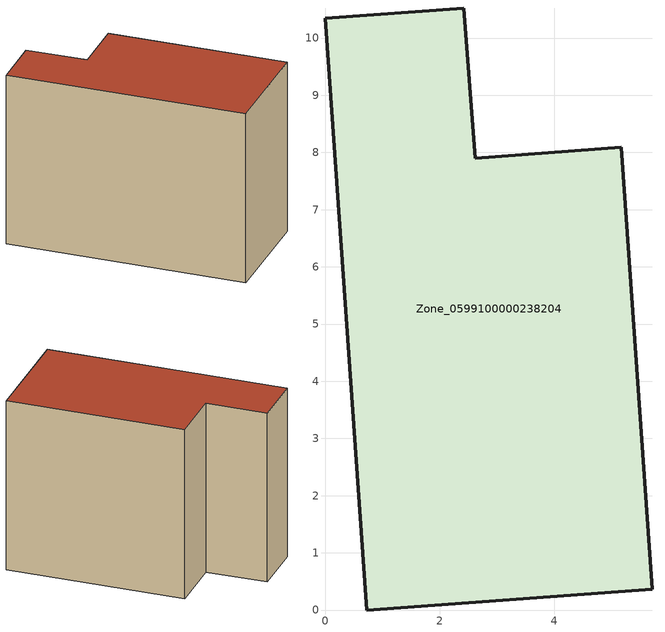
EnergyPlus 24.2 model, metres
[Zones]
Zone_0599100000238204
 floor ground (C_G): 0.72,0 0,10.34 2.42,10.53 2.62,7.9 5.17,8.09 5.71,0.37 z0
 wall outside (C_F): 2.62,7.9 2.42,10.53 0,10.34 0.72,0 5.71,0.37 5.17,8.09 2.62,7.9 z0:7.67
 roof outside (C_R): 5.71,0.37 5.17,8.09 2.62,7.9 2.42,10.53 0,10.34 0.72,0 z7.67
[BUILDING]
Pand.0599100000238204: North Axis=0; Terrain=City; Loads Convergence Tolerance Value=0.04; Temperature Convergence Tolerance Value=0.4; Solar Distribution=FullExterior; Maximum Number of Warmup Days=25; Minimum Number of Warmup Days=1
[Site:Location]
Rotterdam.The.Hague.AP_ZH_NLD Design_Conditions: Latitude=51.96; Longitude=4.45; Time Zone=1; Elevation=-4.5
[SITE:GROUNDTEMPERATURE:BUILDINGSURFACE]
18, 18, 18, 18, 18, 18, 18, 18, 18, 18, 18, 18
[MATERIAL] Thermal Absorptance=0.9; Solar Absorptance=0.7; Visible Absorptance=0.7
Name | Roughness | Thickness | Conductivity | Density | Specific Heat
G.TI.1946 | MediumSmooth | 0.15 | 1 | 540 | 1210
F.TI.1946 | Rough | 0.3 | 0.857143 | 1920 | 840
R.TI.1946 | MediumRough | 0.2 | 0.1 | 1500 | 1000
[CONSTRUCTION]
C_G: G.TI.1946
C_F: F.TI.1946
C_R: R.TI.1946
[ZONE]
Zone_0599100000238204: Type=1; Multiplier=1; Ceiling Height=Autocalculate; Volume=Autocalculate; Floor Area=autocalculate; Part of Total Floor Area=Yes
[ZONEINFILTRATION:DESIGNFLOWRATE]
Infil_Zone_0599100000238204: Zone or ZoneList or Space or SpaceList=Zone_0599100000238204; Schedule=AlwaysOn; Design Flow Rate Calculation Method=Flow/Area; Flow Rate per Floor Area=0.003; Constant Term Coefficient=1; Temperature Term Coefficient=0; Velocity Term Coefficient=0; Velocity Squared Term Coefficient=0
[HVACTEMPLATE:ZONE:IDEALLOADSAIRSYSTEM]
Zone_0599100000238204: Maximum Heating Supply Air Temperature=50; Minimum Cooling Supply Air Temperature=13; Maximum Heating Supply Air Humidity Ratio=0.0156; Minimum Cooling Supply Air Humidity Ratio=0.0077; Heating Limit=NoLimit; Cooling Limit=NoLimit; Dehumidification Control Type=ConstantSensibleHeatRatio; Cooling Sensible Heat Ratio=0.7; Dehumidification Setpoint=60; Humidification Control Type=None; Humidification Setpoint=30; Outdoor Air Method=None; Outdoor Air Flow Rate per Person=0.00944; Outdoor Air Flow Rate per Zone Floor Area=0; Outdoor Air Flow Rate per Zone=0; Demand Controlled Ventilation Type=None; Outdoor Air Economizer Type=NoEconomizer; Heat Recovery Type=None; Sensible Heat Recovery Effectiveness=0.7; Latent Heat Recovery Effectiveness=0.65
[ZONECONTROL:THERMOSTAT]
ThermostatControl_Zone_0599100000238204: Zone or ZoneList=Zone_0599100000238204; Control Type Schedule=DualSetpointControlType; Control 1=Thermostat_Zone_0599100000238204; Temperature Difference Between Cutout And Setpoint=0
[THERMOSTATSETPOINT:DUALSETPOINT]
Thermostat_Zone_0599100000238204: Heating Setpoint Temperature Schedule=HeatingSetpoint_Zone_0599100000238204; Cooling Setpoint Temperature Schedule=CoolingSetpoint_Zone_0599100000238204
[SCHEDULE:COMPACT]
HeatingSetpoint_Zone_0599100000238204: Through: 12/31, For: AllDays, Until: 24:00, 21
CoolingSetpoint_Zone_0599100000238204: Through: 12/31, For: AllDays, Until: 24:00, 24
DualSetpointControlType: Through: 12/31, For: AllDays, Until: 24:00, 4
AlwaysOn: Through: 12/31, For: AllDays, Until: 24:00, 1
